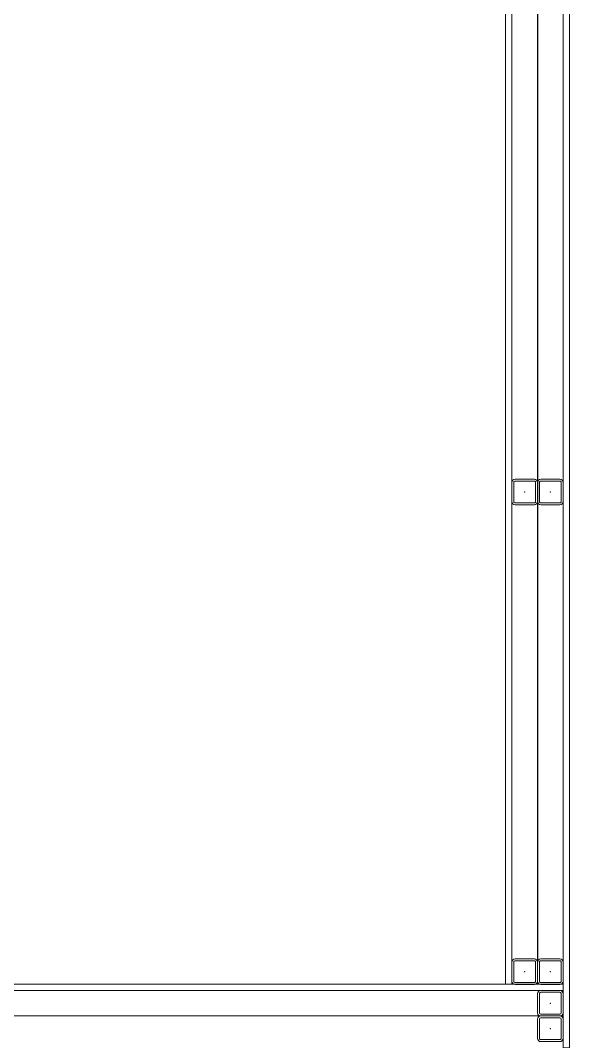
# Model space of a CAD drawing. Extents: x -3709 to 34962, y 0 to 8245.
# Drawn here: x 17155.1 to 17240.8, y 2870.5 to 3030.1 of the extents above; entities that cross this region are included whole.
import ezdxf

# ---------------------------------------------------------------- set-up
doc = ezdxf.new("R2010")
doc.units = 0
doc.layers.get('0').update_dxf_attribs({"color": 9, "lineweight": 9})
for name, color, linetype, lineweight in [('06D', 9, 'Continuous', 9), ('10', 9, 'Continuous', 9), ('11', 9, 'Continuous', 9), ('33', 9, 'BATTING', 9)]:
    doc.layers.add(name, color=color, linetype=linetype, lineweight=lineweight)
doc.linetypes.add('BATTING', pattern='A,0.0001,-0.1,[134,ltypeshp.shx,S=0.1,R=0,X=-0.1,Y=0],-0.2,[134,ltypeshp.shx,S=0.1,R=180,X=0.1,Y=0],-0.1', length=0.4001)

# ---------------------------------------------------------------- blocks, each defined once
blk = doc.blocks.new('Prf-40x40')
for points in [[(1.5, -2), (-1.5, -2, -0.414214), (-2, -1.5), (-2, 1.5, -0.414214), (-1.5, 2), (1.5, 2, -0.414214), (2, 1.5), (2, -1.5, -0.414214)], [(1.5, -1.7), (-1.5, -1.7, -0.414214), (-1.7, -1.5), (-1.7, 1.5, -0.414214), (-1.5, 1.7), (1.5, 1.7, -0.414214), (1.7, 1.5), (1.7, -1.5, -0.414214)]]:
    blk.add_lwpolyline(points, format="xyb", close=True)
blk.add_point((0, 0))

msp = doc.modelspace()

# ---------------------------------------------------------------- linework, layer by layer
at = {"layer": '06D'}
for points in [[(17235.87, 3108.83), (17235.87, 2882.93)], [(17236.34, 2874.5), (16824.34, 2874.5)]]:
    msp.add_lwpolyline(points, dxfattribs=at)
at = {"layer": '11'}
for points in [[(17231.84, 2879.5), (17230.84, 2879.5), (17230.84, 3112.5), (17231.84, 3112.5)], [(17240.84, 2869.5), (17239.84, 2869.5), (17239.84, 3112.5), (17240.84, 3112.5)], [(16820.84, 2878.5), (16820.84, 2879.5), (17239.84, 2879.5), (17239.84, 2878.5)]]:
    msp.add_lwpolyline(points, close=True, dxfattribs=at)
at = {"layer": '33', "ltscale": 0.3}
for points in [[(17235.84, 2879.5), (17235.84, 3112.4)], [(16820.94, 2874.5), (17239.84, 2874.5)]]:
    msp.add_lwpolyline(points, dxfattribs=at)

# ---------------------------------------------------------------- block references
at = {"layer": '10', "xscale": -1, "rotation": 270}
for p in [(17233.84, 2956.43), (17237.84, 2956.43), (17233.84, 2881.43), (17237.84, 2881.43)]:
    msp.add_blockref('Prf-40x40', p, dxfattribs=at)
at = {"layer": '10', "xscale": -1}
for p in [(17237.84, 2876.5), (17237.84, 2872.5)]:
    msp.add_blockref('Prf-40x40', p, dxfattribs=at)

doc.saveas('drawing.dxf')
